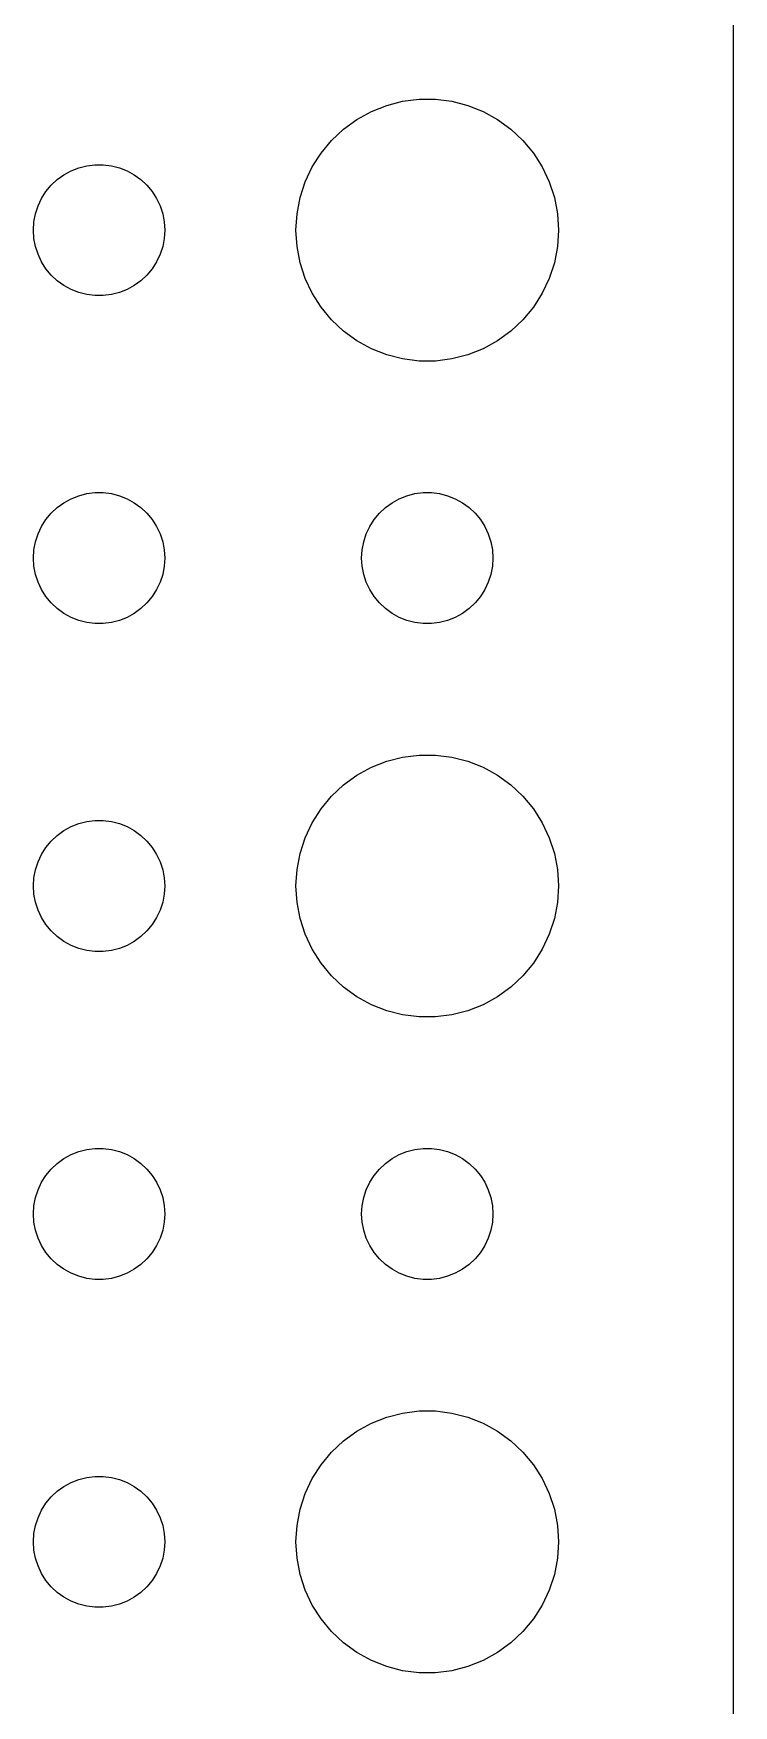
# Model space of a CAD drawing. Header units: metres. Extents: x -150 to 150, y -149 to 149.
# Drawn here: x 133.5 to 149.5, y 33.76 to 72 of the extents above; entities that cross this region are included whole.
import ezdxf

# ---------------------------------------------------------------- set-up
doc = ezdxf.new("R2010")
doc.units = ezdxf.units.M

msp = doc.modelspace()

# ---------------------------------------------------------------- linework, layer by layer
for p, q in [((149.5, -144.5), (149.5, 144.5)), ((141.573, 70.3532), (141.938, 70.4469)), ((141.938, 70.4469), (142.312, 70.4941)), ((142.312, 70.4941), (142.688, 70.4941)), ((142.688, 70.4941), (143.062, 70.4469)), ((143.062, 70.4469), (143.427, 70.3532)), ((140.588, 69.8115), (140.893, 70.033)), ((140.893, 70.033), (141.223, 70.2145)), ((141.223, 70.2145), (141.573, 70.3532)), ((143.427, 70.3532), (143.777, 70.2145)), ((143.777, 70.2145), (144.107, 70.033)), ((144.107, 70.033), (144.412, 69.8115)), ((140.313, 69.5536), (140.588, 69.8115)), ((144.412, 69.8115), (144.687, 69.5536)), ((139.871, 68.9453), (140.073, 69.2634)), ((140.073, 69.2634), (140.313, 69.5536)), ((144.687, 69.5536), (144.927, 69.2634)), ((144.927, 69.2634), (145.129, 68.9453)), ((134.196, 68.7665), (134.361, 68.8572)), ((134.361, 68.8572), (134.536, 68.9266)), ((134.536, 68.9266), (134.719, 68.9734)), ((134.719, 68.9734), (134.906, 68.997)), ((134.906, 68.997), (135.094, 68.997)), ((135.094, 68.997), (135.281, 68.9734)), ((135.281, 68.9734), (135.464, 68.9266)), ((135.464, 68.9266), (135.639, 68.8572)), ((135.639, 68.8572), (135.804, 68.7665)), ((139.711, 68.6044), (139.871, 68.9453)), ((145.129, 68.9453), (145.289, 68.6044)), ((133.786, 68.3817), (133.907, 68.5268)), ((133.907, 68.5268), (134.044, 68.6558)), ((134.044, 68.6558), (134.196, 68.7665)), ((135.804, 68.7665), (135.956, 68.6558)), ((135.956, 68.6558), (136.093, 68.5268)), ((136.093, 68.5268), (136.214, 68.3817)), ((139.594, 68.2461), (139.711, 68.6044)), ((145.289, 68.6044), (145.406, 68.2461)), ((133.605, 68.0522), (133.686, 68.2226)), ((133.686, 68.2226), (133.786, 68.3817)), ((136.214, 68.3817), (136.314, 68.2226)), ((136.314, 68.2226), (136.395, 68.0522)), ((139.524, 67.876), (139.594, 68.2461)), ((145.406, 68.2461), (145.476, 67.876)), ((133.512, 67.688), (133.547, 67.873)), ((133.547, 67.873), (133.605, 68.0522)), ((136.395, 68.0522), (136.453, 67.873)), ((136.453, 67.873), (136.488, 67.688)), ((139.5, 67.5), (139.524, 67.876)), ((145.476, 67.876), (145.5, 67.5)), ((133.5, 67.5), (133.512, 67.688)), ((133.512, 67.312), (133.5, 67.5)), ((133.547, 67.127), (133.512, 67.312)), ((136.488, 67.312), (136.453, 67.127)), ((136.488, 67.688), (136.5, 67.5)), ((136.5, 67.5), (136.488, 67.312)), ((139.524, 67.124), (139.5, 67.5)), ((145.5, 67.5), (145.476, 67.124)), ((133.605, 66.9478), (133.547, 67.127)), ((133.686, 66.7774), (133.605, 66.9478)), ((136.395, 66.9478), (136.314, 66.7774)), ((136.453, 67.127), (136.395, 66.9478)), ((139.594, 66.7539), (139.524, 67.124)), ((145.476, 67.124), (145.406, 66.7539)), ((133.786, 66.6183), (133.686, 66.7774)), ((133.907, 66.4732), (133.786, 66.6183)), ((136.214, 66.6183), (136.093, 66.4732)), ((136.314, 66.7774), (136.214, 66.6183)), ((139.711, 66.3956), (139.594, 66.7539)), ((145.406, 66.7539), (145.289, 66.3956)), ((134.044, 66.3442), (133.907, 66.4732)), ((134.196, 66.2335), (134.044, 66.3442)), ((134.361, 66.1428), (134.196, 66.2335)), ((135.804, 66.2335), (135.639, 66.1428)), ((135.956, 66.3442), (135.804, 66.2335)), ((136.093, 66.4732), (135.956, 66.3442)), ((139.871, 66.0547), (139.711, 66.3956)), ((145.289, 66.3956), (145.129, 66.0547)), ((134.536, 66.0734), (134.361, 66.1428)), ((134.719, 66.0266), (134.536, 66.0734)), ((134.906, 66.003), (134.719, 66.0266)), ((135.094, 66.003), (134.906, 66.003)), ((135.281, 66.0266), (135.094, 66.003)), ((135.464, 66.0734), (135.281, 66.0266)), ((135.639, 66.1428), (135.464, 66.0734)), ((140.073, 65.7366), (139.871, 66.0547)), ((145.129, 66.0547), (144.927, 65.7366)), ((140.313, 65.4464), (140.073, 65.7366)), ((140.588, 65.1885), (140.313, 65.4464)), ((144.687, 65.4464), (144.412, 65.1885)), ((144.927, 65.7366), (144.687, 65.4464)), ((140.893, 64.967), (140.588, 65.1885)), ((144.412, 65.1885), (144.107, 64.967)), ((141.223, 64.7855), (140.893, 64.967)), ((141.573, 64.6468), (141.223, 64.7855)), ((141.938, 64.5531), (141.573, 64.6468)), ((143.427, 64.6468), (143.062, 64.5531)), ((143.777, 64.7855), (143.427, 64.6468)), ((144.107, 64.967), (143.777, 64.7855)), ((142.312, 64.5059), (141.938, 64.5531)), ((142.688, 64.5059), (142.312, 64.5059)), ((143.062, 64.5531), (142.688, 64.5059)), ((134.044, 61.1558), (134.196, 61.2665)), ((134.196, 61.2665), (134.361, 61.3572)), ((134.361, 61.3572), (134.536, 61.4266)), ((134.536, 61.4266), (134.719, 61.4734)), ((134.719, 61.4734), (134.906, 61.497)), ((134.906, 61.497), (135.094, 61.497)), ((135.094, 61.497), (135.281, 61.4734)), ((135.281, 61.4734), (135.464, 61.4266)), ((135.464, 61.4266), (135.639, 61.3572)), ((135.639, 61.3572), (135.804, 61.2665)), ((135.804, 61.2665), (135.956, 61.1558)), ((141.544, 61.1558), (141.696, 61.2665)), ((141.696, 61.2665), (141.861, 61.3572)), ((141.861, 61.3572), (142.036, 61.4266)), ((142.036, 61.4266), (142.219, 61.4734)), ((142.219, 61.4734), (142.406, 61.497)), ((142.406, 61.497), (142.594, 61.497)), ((142.594, 61.497), (142.781, 61.4734)), ((142.781, 61.4734), (142.964, 61.4266)), ((142.964, 61.4266), (143.139, 61.3572)), ((143.139, 61.3572), (143.304, 61.2665)), ((143.304, 61.2665), (143.456, 61.1558)), ((133.686, 60.7226), (133.786, 60.8817)), ((133.786, 60.8817), (133.907, 61.0268)), ((133.907, 61.0268), (134.044, 61.1558)), ((135.956, 61.1558), (136.093, 61.0268)), ((136.093, 61.0268), (136.214, 60.8817)), ((136.214, 60.8817), (136.314, 60.7226)), ((141.186, 60.7226), (141.286, 60.8817)), ((141.286, 60.8817), (141.407, 61.0268)), ((141.407, 61.0268), (141.544, 61.1558)), ((143.456, 61.1558), (143.593, 61.0268)), ((143.593, 61.0268), (143.714, 60.8817)), ((143.714, 60.8817), (143.814, 60.7226)), ((133.547, 60.373), (133.605, 60.5522)), ((133.605, 60.5522), (133.686, 60.7226)), ((136.314, 60.7226), (136.395, 60.5522)), ((136.395, 60.5522), (136.453, 60.373)), ((141.047, 60.373), (141.105, 60.5522)), ((141.105, 60.5522), (141.186, 60.7226)), ((143.814, 60.7226), (143.895, 60.5522)), ((143.895, 60.5522), (143.953, 60.373)), ((133.5, 60), (133.512, 60.188)), ((133.512, 60.188), (133.547, 60.373)), ((136.453, 60.373), (136.488, 60.188)), ((136.488, 60.188), (136.5, 60)), ((141, 60), (141.012, 60.188)), ((141.012, 60.188), (141.047, 60.373)), ((143.953, 60.373), (143.988, 60.188)), ((143.988, 60.188), (144, 60)), ((133.512, 59.812), (133.5, 60)), ((133.547, 59.627), (133.512, 59.812)), ((136.488, 59.812), (136.453, 59.627)), ((136.5, 60), (136.488, 59.812)), ((141.012, 59.812), (141, 60)), ((141.047, 59.627), (141.012, 59.812)), ((143.988, 59.812), (143.953, 59.627)), ((144, 60), (143.988, 59.812)), ((133.605, 59.4478), (133.547, 59.627)), ((133.686, 59.2774), (133.605, 59.4478)), ((133.786, 59.1183), (133.686, 59.2774)), ((136.314, 59.2774), (136.214, 59.1183)), ((136.395, 59.4478), (136.314, 59.2774)), ((136.453, 59.627), (136.395, 59.4478)), ((141.105, 59.4478), (141.047, 59.627)), ((141.186, 59.2774), (141.105, 59.4478)), ((141.286, 59.1183), (141.186, 59.2774)), ((143.814, 59.2774), (143.714, 59.1183)), ((143.895, 59.4478), (143.814, 59.2774)), ((143.953, 59.627), (143.895, 59.4478)), ((133.907, 58.9732), (133.786, 59.1183)), ((134.044, 58.8442), (133.907, 58.9732)), ((136.093, 58.9732), (135.956, 58.8442)), ((136.214, 59.1183), (136.093, 58.9732)), ((141.407, 58.9732), (141.286, 59.1183)), ((141.544, 58.8442), (141.407, 58.9732)), ((143.593, 58.9732), (143.456, 58.8442)), ((143.714, 59.1183), (143.593, 58.9732)), ((134.196, 58.7335), (134.044, 58.8442)), ((134.361, 58.6428), (134.196, 58.7335)), ((134.536, 58.5734), (134.361, 58.6428)), ((134.719, 58.5266), (134.536, 58.5734)), ((134.906, 58.503), (134.719, 58.5266)), ((135.281, 58.5266), (135.094, 58.503)), ((135.464, 58.5734), (135.281, 58.5266)), ((135.639, 58.6428), (135.464, 58.5734)), ((135.804, 58.7335), (135.639, 58.6428)), ((135.956, 58.8442), (135.804, 58.7335)), ((141.696, 58.7335), (141.544, 58.8442)), ((141.861, 58.6428), (141.696, 58.7335)), ((142.036, 58.5734), (141.861, 58.6428)), ((142.219, 58.5266), (142.036, 58.5734)), ((142.406, 58.503), (142.219, 58.5266)), ((142.781, 58.5266), (142.594, 58.503)), ((142.964, 58.5734), (142.781, 58.5266)), ((143.139, 58.6428), (142.964, 58.5734)), ((143.304, 58.7335), (143.139, 58.6428)), ((143.456, 58.8442), (143.304, 58.7335)), ((135.094, 58.503), (134.906, 58.503)), ((142.594, 58.503), (142.406, 58.503)), ((141.938, 55.4469), (142.312, 55.4941)), ((142.312, 55.4941), (142.688, 55.4941)), ((142.688, 55.4941), (143.062, 55.4469)), ((140.893, 55.033), (141.223, 55.2145)), ((141.223, 55.2145), (141.573, 55.3532)), ((141.573, 55.3532), (141.938, 55.4469)), ((143.062, 55.4469), (143.427, 55.3532)), ((143.427, 55.3532), (143.777, 55.2145)), ((143.777, 55.2145), (144.107, 55.033)), ((140.313, 54.5536), (140.588, 54.8115)), ((140.588, 54.8115), (140.893, 55.033)), ((144.107, 55.033), (144.412, 54.8115)), ((144.412, 54.8115), (144.687, 54.5536)), ((140.073, 54.2634), (140.313, 54.5536)), ((144.687, 54.5536), (144.927, 54.2634)), ((134.361, 53.8572), (134.536, 53.9266)), ((134.536, 53.9266), (134.719, 53.9734)), ((134.719, 53.9734), (134.906, 53.997)), ((134.906, 53.997), (135.094, 53.997)), ((135.094, 53.997), (135.281, 53.9734)), ((135.281, 53.9734), (135.464, 53.9266)), ((135.464, 53.9266), (135.639, 53.8572)), ((139.711, 53.6044), (139.871, 53.9453)), ((139.871, 53.9453), (140.073, 54.2634)), ((144.927, 54.2634), (145.129, 53.9453)), ((145.129, 53.9453), (145.289, 53.6044)), ((133.907, 53.5268), (134.044, 53.6558)), ((134.044, 53.6558), (134.196, 53.7665)), ((134.196, 53.7665), (134.361, 53.8572)), ((135.639, 53.8572), (135.804, 53.7665)), ((135.804, 53.7665), (135.956, 53.6558)), ((135.956, 53.6558), (136.093, 53.5268)), ((139.594, 53.2461), (139.711, 53.6044)), ((145.289, 53.6044), (145.406, 53.2461)), ((133.605, 53.0522), (133.686, 53.2226)), ((133.686, 53.2226), (133.786, 53.3817)), ((133.786, 53.3817), (133.907, 53.5268)), ((136.093, 53.5268), (136.214, 53.3817)), ((136.214, 53.3817), (136.314, 53.2226)), ((136.314, 53.2226), (136.395, 53.0522)), ((139.524, 52.876), (139.594, 53.2461)), ((145.406, 53.2461), (145.476, 52.876)), ((133.512, 52.688), (133.547, 52.873)), ((133.547, 52.873), (133.605, 53.0522)), ((136.395, 53.0522), (136.453, 52.873)), ((136.453, 52.873), (136.488, 52.688)), ((139.5, 52.5), (139.524, 52.876)), ((145.476, 52.876), (145.5, 52.5)), ((133.5, 52.5), (133.512, 52.688)), ((133.512, 52.312), (133.5, 52.5)), ((136.488, 52.688), (136.5, 52.5)), ((136.5, 52.5), (136.488, 52.312)), ((139.524, 52.124), (139.5, 52.5)), ((145.5, 52.5), (145.476, 52.124)), ((133.547, 52.127), (133.512, 52.312)), ((133.605, 51.9478), (133.547, 52.127)), ((136.453, 52.127), (136.395, 51.9478)), ((136.488, 52.312), (136.453, 52.127)), ((139.594, 51.7539), (139.524, 52.124)), ((145.476, 52.124), (145.406, 51.7539)), ((133.686, 51.7774), (133.605, 51.9478)), ((133.786, 51.6183), (133.686, 51.7774)), ((136.314, 51.7774), (136.214, 51.6183)), ((136.395, 51.9478), (136.314, 51.7774)), ((139.711, 51.3956), (139.594, 51.7539)), ((145.406, 51.7539), (145.289, 51.3956)), ((133.907, 51.4732), (133.786, 51.6183)), ((134.044, 51.3442), (133.907, 51.4732)), ((134.196, 51.2335), (134.044, 51.3442)), ((135.956, 51.3442), (135.804, 51.2335)), ((136.093, 51.4732), (135.956, 51.3442)), ((136.214, 51.6183), (136.093, 51.4732)), ((139.871, 51.0547), (139.711, 51.3956)), ((145.289, 51.3956), (145.129, 51.0547)), ((134.361, 51.1428), (134.196, 51.2335)), ((134.536, 51.0734), (134.361, 51.1428)), ((134.719, 51.0266), (134.536, 51.0734)), ((134.906, 51.003), (134.719, 51.0266)), ((135.094, 51.003), (134.906, 51.003)), ((135.281, 51.0266), (135.094, 51.003)), ((135.464, 51.0734), (135.281, 51.0266)), ((135.639, 51.1428), (135.464, 51.0734)), ((135.804, 51.2335), (135.639, 51.1428)), ((140.073, 50.7366), (139.871, 51.0547)), ((145.129, 51.0547), (144.927, 50.7366)), ((140.313, 50.4464), (140.073, 50.7366)), ((144.927, 50.7366), (144.687, 50.4464)), ((140.588, 50.1885), (140.313, 50.4464)), ((140.893, 49.967), (140.588, 50.1885)), ((144.412, 50.1885), (144.107, 49.967)), ((144.687, 50.4464), (144.412, 50.1885)), ((141.223, 49.7855), (140.893, 49.967)), ((141.573, 49.6468), (141.223, 49.7855)), ((143.777, 49.7855), (143.427, 49.6468)), ((144.107, 49.967), (143.777, 49.7855)), ((141.938, 49.5531), (141.573, 49.6468)), ((142.312, 49.5059), (141.938, 49.5531)), ((142.688, 49.5059), (142.312, 49.5059)), ((143.062, 49.5531), (142.688, 49.5059)), ((143.427, 49.6468), (143.062, 49.5531)), ((134.196, 46.2665), (134.361, 46.3572)), ((134.361, 46.3572), (134.536, 46.4266)), ((134.536, 46.4266), (134.719, 46.4734)), ((134.719, 46.4734), (134.906, 46.497)), ((134.906, 46.497), (135.094, 46.497)), ((135.094, 46.497), (135.281, 46.4734)), ((135.281, 46.4734), (135.464, 46.4266)), ((135.464, 46.4266), (135.639, 46.3572)), ((135.639, 46.3572), (135.804, 46.2665)), ((141.696, 46.2665), (141.861, 46.3572)), ((141.861, 46.3572), (142.036, 46.4266)), ((142.036, 46.4266), (142.219, 46.4734)), ((142.219, 46.4734), (142.406, 46.497)), ((142.406, 46.497), (142.594, 46.497)), ((142.594, 46.497), (142.781, 46.4734)), ((142.781, 46.4734), (142.964, 46.4266)), ((142.964, 46.4266), (143.139, 46.3572)), ((143.139, 46.3572), (143.304, 46.2665)), ((133.786, 45.8817), (133.907, 46.0268)), ((133.907, 46.0268), (134.044, 46.1558)), ((134.044, 46.1558), (134.196, 46.2665)), ((135.804, 46.2665), (135.956, 46.1558)), ((135.956, 46.1558), (136.093, 46.0268)), ((136.093, 46.0268), (136.214, 45.8817)), ((141.286, 45.8817), (141.407, 46.0268)), ((141.407, 46.0268), (141.544, 46.1558)), ((141.544, 46.1558), (141.696, 46.2665)), ((143.304, 46.2665), (143.456, 46.1558)), ((143.456, 46.1558), (143.593, 46.0268)), ((143.593, 46.0268), (143.714, 45.8817)), ((133.547, 45.373), (133.605, 45.5522)), ((133.605, 45.5522), (133.686, 45.7226)), ((133.686, 45.7226), (133.786, 45.8817)), ((136.214, 45.8817), (136.314, 45.7226)), ((136.314, 45.7226), (136.395, 45.5522)), ((136.395, 45.5522), (136.453, 45.373)), ((141.047, 45.373), (141.105, 45.5522)), ((141.105, 45.5522), (141.186, 45.7226)), ((141.186, 45.7226), (141.286, 45.8817)), ((143.714, 45.8817), (143.814, 45.7226)), ((143.814, 45.7226), (143.895, 45.5522)), ((143.895, 45.5522), (143.953, 45.373)), ((133.5, 45), (133.512, 45.188)), ((133.512, 45.188), (133.547, 45.373)), ((136.453, 45.373), (136.488, 45.188)), ((136.488, 45.188), (136.5, 45)), ((141, 45), (141.012, 45.188)), ((141.012, 45.188), (141.047, 45.373)), ((143.953, 45.373), (143.988, 45.188)), ((143.988, 45.188), (144, 45)), ((133.512, 44.812), (133.5, 45)), ((133.547, 44.627), (133.512, 44.812)), ((136.488, 44.812), (136.453, 44.627)), ((136.5, 45), (136.488, 44.812)), ((141.012, 44.812), (141, 45)), ((141.047, 44.627), (141.012, 44.812)), ((143.988, 44.812), (143.953, 44.627)), ((144, 45), (143.988, 44.812)), ((133.605, 44.4478), (133.547, 44.627)), ((133.686, 44.2774), (133.605, 44.4478)), ((136.395, 44.4478), (136.314, 44.2774)), ((136.453, 44.627), (136.395, 44.4478)), ((141.105, 44.4478), (141.047, 44.627)), ((141.186, 44.2774), (141.105, 44.4478)), ((143.895, 44.4478), (143.814, 44.2774)), ((143.953, 44.627), (143.895, 44.4478)), ((133.786, 44.1183), (133.686, 44.2774)), ((133.907, 43.9732), (133.786, 44.1183)), ((136.214, 44.1183), (136.093, 43.9732)), ((136.314, 44.2774), (136.214, 44.1183)), ((141.286, 44.1183), (141.186, 44.2774)), ((141.407, 43.9732), (141.286, 44.1183)), ((143.714, 44.1183), (143.593, 43.9732)), ((143.814, 44.2774), (143.714, 44.1183)), ((134.044, 43.8442), (133.907, 43.9732)), ((134.196, 43.7335), (134.044, 43.8442)), ((134.361, 43.6428), (134.196, 43.7335)), ((134.536, 43.5734), (134.361, 43.6428)), ((135.639, 43.6428), (135.464, 43.5734)), ((135.804, 43.7335), (135.639, 43.6428)), ((135.956, 43.8442), (135.804, 43.7335)), ((136.093, 43.9732), (135.956, 43.8442)), ((141.544, 43.8442), (141.407, 43.9732)), ((141.696, 43.7335), (141.544, 43.8442)), ((141.861, 43.6428), (141.696, 43.7335)), ((142.036, 43.5734), (141.861, 43.6428)), ((143.139, 43.6428), (142.964, 43.5734)), ((143.304, 43.7335), (143.139, 43.6428)), ((143.456, 43.8442), (143.304, 43.7335)), ((143.593, 43.9732), (143.456, 43.8442)), ((134.719, 43.5266), (134.536, 43.5734)), ((134.906, 43.503), (134.719, 43.5266)), ((135.094, 43.503), (134.906, 43.503)), ((135.281, 43.5266), (135.094, 43.503)), ((135.464, 43.5734), (135.281, 43.5266)), ((142.219, 43.5266), (142.036, 43.5734)), ((142.406, 43.503), (142.219, 43.5266)), ((142.594, 43.503), (142.406, 43.503)), ((142.781, 43.5266), (142.594, 43.503)), ((142.964, 43.5734), (142.781, 43.5266)), ((140.893, 40.033), (141.223, 40.2145)), ((141.223, 40.2145), (141.573, 40.3532)), ((141.573, 40.3532), (141.938, 40.4469)), ((141.938, 40.4469), (142.312, 40.4941)), ((142.312, 40.4941), (142.688, 40.4941)), ((142.688, 40.4941), (143.062, 40.4469)), ((143.062, 40.4469), (143.427, 40.3532)), ((143.427, 40.3532), (143.777, 40.2145)), ((143.777, 40.2145), (144.107, 40.033)), ((140.313, 39.5536), (140.588, 39.8115)), ((140.588, 39.8115), (140.893, 40.033)), ((144.107, 40.033), (144.412, 39.8115)), ((144.412, 39.8115), (144.687, 39.5536)), ((140.073, 39.2634), (140.313, 39.5536)), ((144.687, 39.5536), (144.927, 39.2634)), ((139.871, 38.9453), (140.073, 39.2634)), ((144.927, 39.2634), (145.129, 38.9453)), ((133.907, 38.5268), (134.044, 38.6558)), ((134.044, 38.6558), (134.196, 38.7665)), ((134.196, 38.7665), (134.361, 38.8572)), ((134.361, 38.8572), (134.536, 38.9266)), ((134.536, 38.9266), (134.719, 38.9734)), ((134.719, 38.9734), (134.906, 38.997)), ((134.906, 38.997), (135.094, 38.997)), ((135.094, 38.997), (135.281, 38.9734)), ((135.281, 38.9734), (135.464, 38.9266)), ((135.464, 38.9266), (135.639, 38.8572)), ((135.639, 38.8572), (135.804, 38.7665)), ((135.804, 38.7665), (135.956, 38.6558)), ((135.956, 38.6558), (136.093, 38.5268)), ((139.711, 38.6044), (139.871, 38.9453)), ((145.129, 38.9453), (145.289, 38.6044)), ((133.686, 38.2226), (133.786, 38.3817)), ((133.786, 38.3817), (133.907, 38.5268)), ((136.093, 38.5268), (136.214, 38.3817)), ((136.214, 38.3817), (136.314, 38.2226)), ((139.524, 37.876), (139.594, 38.2461)), ((139.594, 38.2461), (139.711, 38.6044)), ((145.289, 38.6044), (145.406, 38.2461)), ((145.406, 38.2461), (145.476, 37.876)), ((133.512, 37.688), (133.547, 37.873)), ((133.547, 37.873), (133.605, 38.0522)), ((133.605, 38.0522), (133.686, 38.2226)), ((136.314, 38.2226), (136.395, 38.0522)), ((136.395, 38.0522), (136.453, 37.873)), ((136.453, 37.873), (136.488, 37.688)), ((139.5, 37.5), (139.524, 37.876)), ((145.476, 37.876), (145.5, 37.5)), ((133.5, 37.5), (133.512, 37.688)), ((133.512, 37.312), (133.5, 37.5)), ((136.488, 37.688), (136.5, 37.5)), ((136.5, 37.5), (136.488, 37.312)), ((139.524, 37.124), (139.5, 37.5)), ((145.5, 37.5), (145.476, 37.124)), ((133.547, 37.127), (133.512, 37.312)), ((133.605, 36.9478), (133.547, 37.127)), ((136.453, 37.127), (136.395, 36.9478)), ((136.488, 37.312), (136.453, 37.127)), ((139.594, 36.7539), (139.524, 37.124)), ((145.476, 37.124), (145.406, 36.7539)), ((133.686, 36.7774), (133.605, 36.9478)), ((133.786, 36.6183), (133.686, 36.7774)), ((136.314, 36.7774), (136.214, 36.6183)), ((136.395, 36.9478), (136.314, 36.7774)), ((139.711, 36.3956), (139.594, 36.7539)), ((145.406, 36.7539), (145.289, 36.3956)), ((133.907, 36.4732), (133.786, 36.6183)), ((134.044, 36.3442), (133.907, 36.4732)), ((134.196, 36.2335), (134.044, 36.3442)), ((135.956, 36.3442), (135.804, 36.2335)), ((136.093, 36.4732), (135.956, 36.3442)), ((136.214, 36.6183), (136.093, 36.4732)), ((139.871, 36.0547), (139.711, 36.3956)), ((145.289, 36.3956), (145.129, 36.0547)), ((134.361, 36.1428), (134.196, 36.2335)), ((134.536, 36.0734), (134.361, 36.1428)), ((134.719, 36.0266), (134.536, 36.0734)), ((134.906, 36.003), (134.719, 36.0266)), ((135.094, 36.003), (134.906, 36.003)), ((135.281, 36.0266), (135.094, 36.003)), ((135.464, 36.0734), (135.281, 36.0266)), ((135.639, 36.1428), (135.464, 36.0734)), ((135.804, 36.2335), (135.639, 36.1428)), ((140.073, 35.7366), (139.871, 36.0547)), ((145.129, 36.0547), (144.927, 35.7366)), ((140.313, 35.4464), (140.073, 35.7366)), ((144.927, 35.7366), (144.687, 35.4464)), ((140.588, 35.1885), (140.313, 35.4464)), ((140.893, 34.967), (140.588, 35.1885)), ((144.412, 35.1885), (144.107, 34.967)), ((144.687, 35.4464), (144.412, 35.1885)), ((141.223, 34.7855), (140.893, 34.967)), ((144.107, 34.967), (143.777, 34.7855)), ((141.573, 34.6468), (141.223, 34.7855)), ((141.938, 34.5531), (141.573, 34.6468)), ((142.312, 34.5059), (141.938, 34.5531)), ((142.688, 34.5059), (142.312, 34.5059)), ((143.062, 34.5531), (142.688, 34.5059)), ((143.427, 34.6468), (143.062, 34.5531)), ((143.777, 34.7855), (143.427, 34.6468))]:
    msp.add_line(p, q)

doc.saveas('drawing.dxf')
